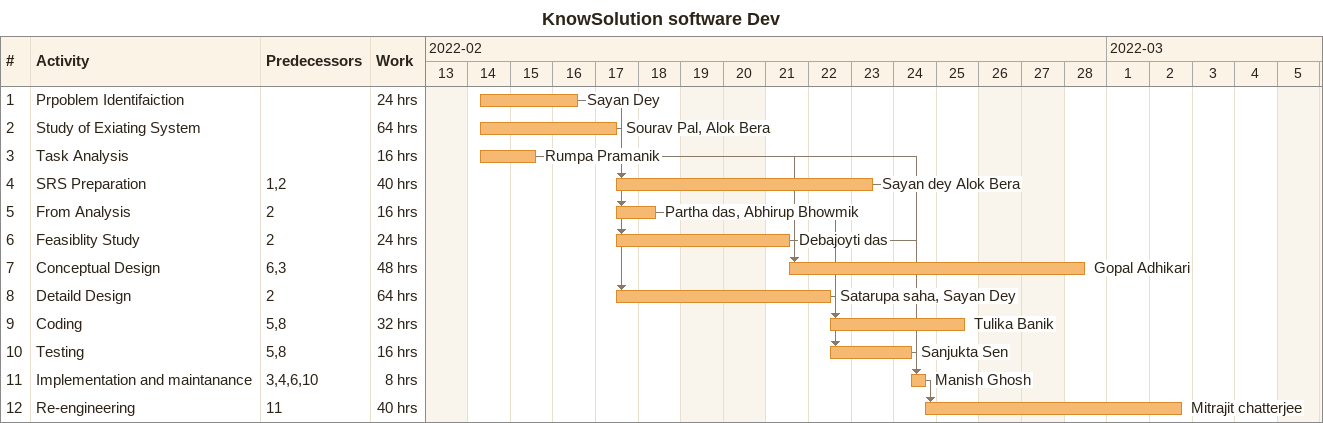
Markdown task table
KnowSolution software Dev

| ID | Task | Start | Finish | Predecessors | Resources | Work (h) |
|---|---|---|---|---|---|---|
| 1 | Prpoblem Identifaiction | 2022-02-14 | 2022-02-16 |  | Sayan Dey | 24 |
| 2 | Study of Exiating System | 2022-02-14 | 2022-02-17 |  | Sourav Pal, Alok Bera | 64 |
| 3 | Task Analysis | 2022-02-14 | 2022-02-15 |  | Rumpa Pramanik | 16 |
| 4 | SRS Preparation | 2022-02-17 | 2022-02-23 | 1, 2 | Sayan dey Alok Bera | 40 |
| 5 | From Analysis | 2022-02-17 | 2022-02-18 | 2 | Partha das, Abhirup Bhowmik | 16 |
| 6 | Feasiblity Study | 2022-02-17 | 2022-02-21 | 2 | Debajoyti das | 24 |
| 7 | Conceptual Design | 2022-02-21 | 2022-02-28 | 6, 3 | Gopal Adhikari | 48 |
| 8 | Detaild Design | 2022-02-17 | 2022-02-22 | 2 | Satarupa saha, Sayan Dey | 64 |
| 9 | Coding | 2022-02-22 | 2022-02-25 | 5, 8 | Tulika Banik | 32 |
| 10 | Testing | 2022-02-22 | 2022-02-24 | 5, 8 | Sanjukta Sen | 16 |
| 11 | Implementation and maintanance | 2022-02-24 | 2022-02-24 | 3, 4, 6, 10 | Manish Ghosh | 8 |
| 12 | Re-engineering | 2022-02-24 | 2022-03-02 | 11 | Mitrajit chatterjee | 40 |
